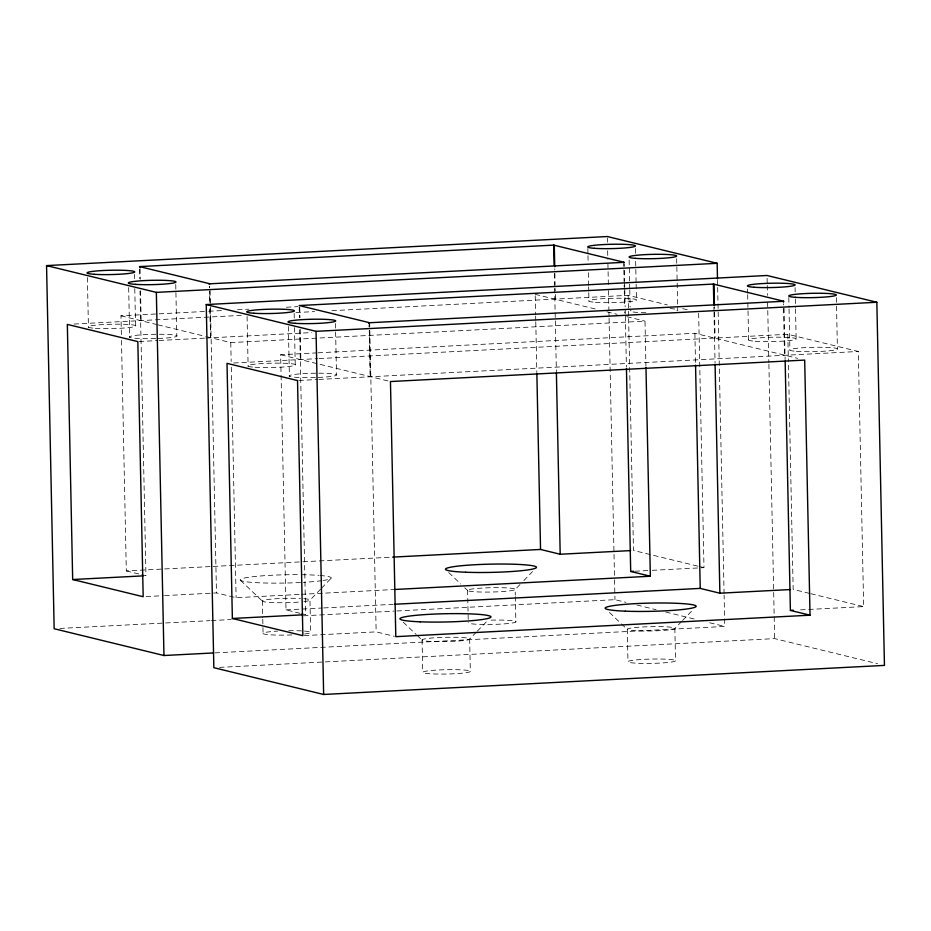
<?xml version="1.0" encoding="UTF-8"?>
<svg xmlns="http://www.w3.org/2000/svg" width="931" height="931" viewBox="0 0 931 931"><rect width="100%" height="100%" fill="white"/><g stroke="black" fill="none" stroke-linecap="round" stroke-linejoin="round"><path stroke-width="0.7" stroke-dasharray="4.66 3.49" d="M320.59 589.183L309.965 600.181L310.64 632.58M321.544 588.194L331.18 578.221M519.998 584.54L515.18 589.544A23.869 2.165 -1.2 0 1 477.917 591.93A23.869 2.165 -1.2 0 1 481.071 588.136A23.869 2.165 -1.2 0 1 515.18 589.544L515.297 595.177M523.862 580.548L532.544 571.576M476.404 632.137L469.655 639.132A23.869 2.165 -1.2 0 1 432.391 641.517A23.869 2.165 -1.2 0 1 435.545 637.723A23.869 2.165 -1.2 0 1 469.655 639.132L470.33 671.53A23.869 2.165 -1.2 0 1 433.031 673.928A23.869 2.165 -1.2 0 1 436.267 670.122A23.869 2.165 -1.2 0 1 470.33 671.53M477.37 631.137L487.972 620.162M681.62 621.501L674.859 628.495A23.869 2.165 -1.2 0 1 637.595 630.881A23.869 2.165 -1.2 0 1 640.749 627.087A23.869 2.165 -1.2 0 1 674.859 628.495L675.534 660.894A23.869 2.165 -1.2 0 1 638.235 663.291A23.869 2.165 -1.2 0 1 641.471 659.485A23.869 2.165 -1.2 0 1 675.534 660.894M682.586 620.5L693.188 609.526M121.367 334.648L120.972 315.807L207.264 311.338M208.707 311.257L221.648 310.593M237.475 309.767L248.973 309.173M286.376 307.23L297.873 306.636M73.991 324.058L241.304 315.376M295.953 312.548L314.655 311.582M331.913 310.686L628.134 295.325L667.248 304.868M139.173 341.526L157.828 340.56M159.154 340.49L204.459 338.139M205.798 338.069L311.804 332.576M206.694 336.719L230.772 342.596L644.997 321.125L645.939 366.058M300.038 613.308L286.003 609.875L280.65 354.758L316.61 352.896M318.053 352.814L694.887 333.286L797.669 358.354M233.681 363.009L317.564 358.656M319.007 358.586L787.824 334.276L858.324 351.476L863.665 606.605L799.007 609.956M298.851 380.476L317.506 379.511M318.844 379.441L858.324 351.476M121.484 340.455L126.313 570.924L211.768 566.502M213.211 566.42L301.563 561.847M303.017 561.765L392.812 557.11M146.051 596.573L163.297 595.677M164.729 595.607L216.469 592.919L236.113 597.714L299.84 594.409M635.012 571.227L650.816 570.4M652.247 570.331L703.987 567.654L698.634 312.525M301.295 594.339L393.988 589.532M286.003 609.875L322.207 608.001M323.651 607.931L393.173 604.324M59.817 628.437L209.941 620.663M211.349 620.581L231.179 619.557M303.401 615.81L394.034 611.12M396.874 610.969L614.96 599.669L625.946 602.345M304.297 635.594L376.147 631.87L394.395 636.327M214.945 652.875L724.76 626.447L724.109 595.177M219.507 667.387L774.65 638.619L877.584 663.722M682.667 308.627L690.371 310.512M535.197 294.336L597.83 309.604M606.826 311.804L617.102 314.306M626.749 316.668L644.997 321.125M120.972 315.807L156.583 324.5M157.863 324.814L205.414 336.405M280.65 354.758L316.261 363.451M320.113 364.393L389.053 381.198M697.691 566.118L633.476 550.454L628.588 317.075M698.948 566.42L703.987 567.654M809.528 593.396L793.165 589.404L788.429 363.276M810.796 593.699L863.665 606.605M636.92 605.022L656.134 609.712M665.746 612.051L694.573 619.08M709.666 622.769L724.76 626.447M126.313 570.924L140.348 574.357M141.756 574.695L145.969 575.719L139.999 290.903M301.435 613.645L305.647 614.669L299.677 329.853M609.421 612.47L620.407 622.932M621.408 623.875L627.401 629.577M448.73 572.565L460.717 583.981M464.709 587.775L467.711 590.626M403.204 622.164L416.192 634.511M417.193 635.466L422.185 640.214M240.524 580.35L262.495 601.263M836.352 297.617L836.504 304.716M836.527 306.148L837.423 348.776M795.074 287.551L795.167 291.81M795.318 298.921L795.493 307.439M795.516 308.859L796.145 338.709M788.801 297.583L789.011 307.533M789.046 308.952L789.907 350.161M787.824 334.276L788.394 361.822M784.042 308.021L785.124 359.622M783.425 303.762L783.448 304.949M783.518 308.417L784.484 355.142M767.097 278.322L767.214 284.013M767.249 285.433L767.458 295.383M767.61 302.482L768.866 362.822M768.901 364.277L774.65 638.619M747.558 288.936L747.64 293.195M747.674 294.615L748.629 340.094M717.51 280.371L717.638 286.05M717.661 287.481L724.085 593.757M714.461 307.23L714.461 308.417M714.554 311.885L715.089 338.221M713.879 307.032L713.972 311.082M713.996 312.432L715.055 362.718M694.887 333.286L695.515 363.73M676.662 258.667L677.745 309.825M635.384 248.6L635.512 254.279M635.652 261.39L636.106 282.71M636.129 284.13L636.467 299.759M629.147 260.052L629.624 282.791M629.659 284.211L629.74 288.47M629.775 289.89L630.136 306.951M628.134 295.325L628.437 309.825M628.472 311.28L628.565 315.621M624.247 263.671L624.305 266.371M624.387 270.421L624.62 281.22M624.643 282.57L624.759 287.97M624.782 289.32L625.155 306.881M625.213 309.581L625.295 313.631M625.353 316.331L626.412 367.058M623.723 264.136L623.758 266.499M623.851 269.967L624.073 281.651M624.166 285.119L624.189 287.411M624.282 290.961L624.608 307.218M624.724 311.873L624.736 313.06M627.285 629.147L627.96 661.545M607.384 237.952L607.478 242.211M607.652 250.742L607.827 259.272M607.92 263.531L608.42 287.691M608.49 290.542L608.909 310.826M608.944 312.281L609.037 316.633M609.06 318.076L614.518 578.349M614.541 579.769L614.96 599.669M587.845 248.554L587.961 254.244M587.985 255.664L588.113 261.355M588.345 272.725L588.613 285.514M588.648 286.934L588.729 291.194M588.764 292.613L588.939 301.144M554.783 268.791L554.795 269.978M554.876 273.446L555.109 285.13M555.202 288.598L555.225 290.972M555.318 294.44L555.4 299.27M554.306 273.481L554.562 285.631M554.62 288.331L555.272 319.426M555.307 320.869L556.366 371.609M535.232 295.79L535.628 314.631M535.651 316.075L535.744 320.427M535.779 321.882L536.838 372.609M515.32 596.585L515.855 621.943M467.595 590.196L468.223 619.778M422.069 639.783L422.755 672.182M369.7 324.093L369.758 326.793M369.851 330.842L376.147 631.87M369.293 330.482L370.259 376.613L369.27 330.482M335.439 323.429L335.591 330.54M335.614 331.96L336.51 374.588M299.759 307.207L299.957 317.704M300.224 329.388L300.841 359.692M299.2 306.893L299.433 317.692M294.161 313.363L294.277 319.042M294.464 327.572L295.232 364.521M288.354 326.513L289.39 376.264M262.391 600.832L262.74 617.742M262.775 619.15L262.914 626.191M262.949 627.599L263.066 633.231M247.076 316.447L248.112 366.186M230.772 342.596L231.167 361.437M231.295 367.233L236.113 597.714M210.138 290.542L210.418 304.041M210.476 306.741L216.469 592.919M210.569 337.662L209.929 307.183L210.546 337.662M175.75 284.479L176.82 335.637M140.092 268.85L140.29 279.253M140.546 290.938L141.151 320.741M139.545 269.292L139.743 278.741M134.471 274.412L134.564 278.672M134.774 288.622L135.542 325.571M128.664 287.563L129.712 337.313M87.386 277.496L88.433 327.235M155.698 338.581A23.869 2.165 -1.2 0 1 131.306 336.079A23.869 2.165 -1.2 0 1 172.06 334.753A23.869 2.165 -1.2 0 1 157.06 338.535M645.87 312.723A23.869 2.165 -1.2 0 1 631.078 310.384M670.111 308.592A23.869 2.165 -1.2 0 1 676.884 310.651M319.892 575.463A45.561 4.131 -1.2 0 1 323.255 580.467M321.94 580.653A45.561 4.131 -1.2 0 1 303.401 582.341M300.492 582.503A45.561 4.131 -1.2 0 1 240.175 579.862A45.561 4.131 -1.2 0 1 300.236 574.683M301.644 574.706A45.561 4.131 -1.2 0 1 318.681 575.37M303.855 598.691A23.869 2.165 -1.2 0 1 302.203 601.775M298.351 602.113A23.869 2.165 -1.2 0 1 267.43 602.229A23.869 2.165 -1.2 0 1 269.082 599.355A23.869 2.165 -1.2 0 1 300.434 598.47M304.495 631.09A23.869 2.165 -1.2 0 1 304.495 633.999M291.927 634.919A23.869 2.165 -1.2 0 1 264.101 634.034A23.869 2.165 -1.2 0 1 277.624 631.102M288.726 630.718A23.869 2.165 -1.2 0 1 301.9 630.915M491.172 620.127A23.869 2.165 -1.2 0 1 515.925 621.78A23.869 2.165 -1.2 0 1 491.114 624.457A23.869 2.165 -1.2 0 1 468.281 622.595M318.833 373.203A23.869 2.165 -1.2 0 1 336.789 375.03A23.869 2.165 -1.2 0 1 316.749 377.486M315.388 377.532A23.869 2.165 -1.2 0 1 289.11 375.821A23.869 2.165 -1.2 0 1 317.494 373.203M369.211 327.014L369.165 324.721L369.2 327.014M209.522 287.47L209.487 286.283L209.498 287.47M209.836 302.528L209.591 290.938L209.812 302.528M95.334 328.306A23.869 2.165 -1.2 0 0 135.111 326.455A23.869 2.165 -1.2 0 0 105.517 324.454A23.869 2.165 -1.2 0 0 95.334 328.306M595.444 302.307A23.869 2.165 -1.2 0 0 635.605 300.585A23.869 2.165 -1.2 0 0 607.059 298.467A23.869 2.165 -1.2 0 0 595.444 302.307M255.024 367.256A23.869 2.165 -1.2 0 0 294.801 365.406A23.869 2.165 -1.2 0 0 265.195 363.404A23.869 2.165 -1.2 0 0 255.024 367.256M796.412 351.324A23.869 2.165 -1.2 0 0 836.562 349.602A23.869 2.165 -1.2 0 0 808.027 347.484A23.869 2.165 -1.2 0 0 796.412 351.324M755.134 341.258A23.869 2.165 -1.2 0 0 795.283 339.536A23.869 2.165 -1.2 0 0 766.748 337.418A23.869 2.165 -1.2 0 0 755.134 341.258"/><path stroke-width="1.4" d="M213.525 652.945L163.961 655.517L54.161 628.739L46.55 265.603L607.349 236.532L717.161 263.31L717.487 278.951M553.712 245.121L139.487 266.592L209.987 283.792L624.224 262.321L553.712 245.121L554.143 265.37M46.55 265.603L156.35 292.381L717.161 263.31M206.24 304.553L767.039 275.483L876.839 302.261L884.45 665.397L323.651 694.468L213.839 667.69L206.24 304.553L316.04 331.331L876.839 302.261M713.402 284.071L299.177 305.543L369.677 322.743L783.902 301.272L713.402 284.071L713.821 304.332M392.812 557.11L540.539 549.453L560.194 554.248L630.601 550.605M72.676 579.524L143.176 596.724L137.835 341.596L67.335 324.395L72.676 579.524L143.095 575.87M626.447 368.513L630.694 571.448L633.569 571.297M395.431 589.451L650.35 576.242L645.974 367.501M394.628 604.254L700.228 588.404L719.872 593.198L790.291 589.556M232.366 618.475L302.866 635.675L297.524 380.546L227.013 363.346L232.366 618.475L302.773 614.821M785.159 361.077L790.384 610.399L793.259 610.247M810.028 615.193L395.803 636.664L390.461 381.547L804.687 360.076L810.028 615.193L790.384 610.399M630.694 571.448L650.35 576.242M783.367 301.132L783.39 302.156M713.972 284.211L714.414 305.799M715.078 364.172L719.872 593.198M695.55 365.173L700.228 588.404M623.689 262.181L623.689 263.031M554.294 245.26L554.725 266.755M556.401 373.052L560.194 554.248M536.873 374.064L540.539 549.453M369.142 323.534L369.118 322.603L369.118 323.534M316.04 331.331L323.651 694.468M156.35 292.381L163.961 655.517M140.046 266.731L140.046 267.663M209.452 284.421L209.44 283.652L209.44 284.421M135.484 284.362A23.869 2.165 -1.2 0 0 175.261 282.524A23.869 2.165 -1.2 0 0 145.667 280.522A23.869 2.165 -1.2 0 0 135.484 284.362M94.206 274.296A23.869 2.165 -1.2 0 0 133.983 272.457A23.869 2.165 -1.2 0 0 104.388 270.456A23.869 2.165 -1.2 0 0 94.206 274.296M635.594 258.364A23.869 2.165 -1.2 0 0 675.743 256.642A23.869 2.165 -1.2 0 0 647.208 254.535A23.869 2.165 -1.2 0 0 635.594 258.364M594.315 248.298A23.869 2.165 -1.2 0 0 634.465 246.575A23.869 2.165 -1.2 0 0 605.93 244.457A23.869 2.165 -1.2 0 0 594.315 248.298M465.663 572.228A45.561 4.131 -1.2 0 0 536.396 567.584A45.561 4.131 -1.2 0 0 470.737 564.989A45.561 4.131 -1.2 0 0 465.663 572.228M295.174 323.313A23.869 2.165 -1.2 0 0 334.951 321.474A23.869 2.165 -1.2 0 0 305.345 319.473A23.869 2.165 -1.2 0 0 295.174 323.313M253.895 313.247A23.869 2.165 -1.2 0 0 293.672 311.408A23.869 2.165 -1.2 0 0 264.067 309.406A23.869 2.165 -1.2 0 0 253.895 313.247M795.272 297.315A23.869 2.165 -1.2 0 0 835.433 295.593A23.869 2.165 -1.2 0 0 806.898 293.486A23.869 2.165 -1.2 0 0 795.272 297.315M753.994 287.248A23.869 2.165 -1.2 0 0 794.155 285.526A23.869 2.165 -1.2 0 0 765.619 283.408A23.869 2.165 -1.2 0 0 753.994 287.248M420.149 621.815A45.561 4.131 -1.2 0 0 490.87 617.172A45.561 4.131 -1.2 0 0 425.223 614.576A45.561 4.131 -1.2 0 0 420.149 621.815M625.353 611.178A45.561 4.131 -1.2 0 0 696.074 606.535A45.561 4.131 -1.2 0 0 630.427 603.94A45.561 4.131 -1.2 0 0 625.353 611.178"/></g></svg>
